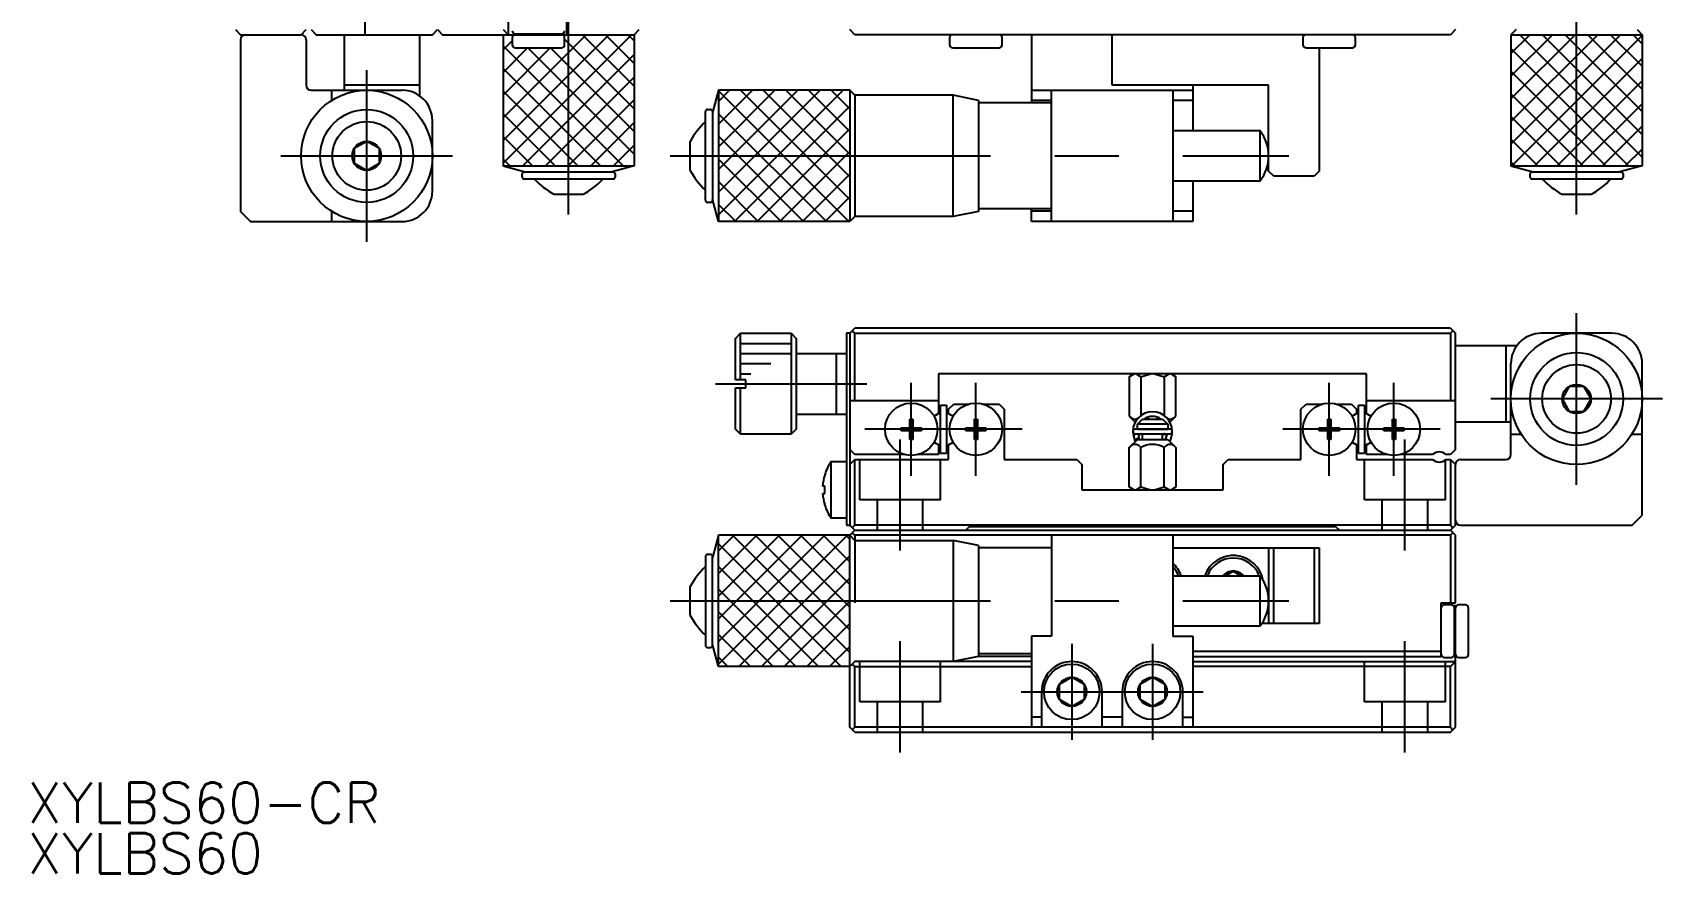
# Model space of a CAD drawing. Extents: x 1 to 306, y 0 to 204.
# Drawn here: x 0.5 to 162, y 0 to 83.3 of the extents above; entities that cross this region are included whole.
import ezdxf

# ---------------------------------------------------------------- set-up
doc = ezdxf.new("R2010")
doc.units = 0
doc.linetypes.add('CENTER', pattern=[50.8, 31.75, -6.35, 6.35, -6.35])
doc.linetypes.add('DASHED', pattern=[19.05, 12.7, -6.35])
doc.layers.get('0').update_dxf_attribs({"linetype": 'CONTINUOUS'})
doc.layers.add('CENTER', color=1, linetype='CENTER')
doc.styles.get("Standard").update_dxf_attribs({"font": 'txt.shx', "height": 3, "bigfont": 'bigfont.shx'})

# ---------------------------------------------------------------- blocks, each defined once
blk = doc.blocks.new('*U5')
at = {"color": 7, "linetype": 'CONTINUOUS'}
blk.add_text('XYLBS60-CR', height=4, dxfattribs=at).set_placement((0, 5))
blk = doc.blocks.new('*U6')
at = {"color": 7, "linetype": 'CONTINUOUS'}
blk.add_text('XYLBS60', height=4, dxfattribs=at).set_placement((0, 0))

msp = doc.modelspace()

# ---------------------------------------------------------------- linework, layer by layer
at = {"color": 7, "linetype": 'CONTINUOUS'}
for p, q in [((47.61, 100.55), (47.61, 83.05)), ((33.41, 91.85), (33.41, 83.05)), ((53.41, 84.45), (53.41, 83.05)), ((20.61, 83.55), (21.11, 83.05)), ((21.11, 83.05), (27.11, 83.05)), ((21.11, 82.55), (21.11, 65.55)), ((27.11, 83.05), (27.61, 83.55)), ((27.61, 82.55), (27.61, 78.05)), ((28.11, 83.55), (28.61, 83.05)), ((28.61, 83.05), (40.11, 83.05)), ((31.36, 83.05), (31.36, 77.55)), ((38.86, 76.98), (38.86, 83.05)), ((40.11, 83.05), (40.61, 83.55)), ((40.61, 83.55), (41.11, 83.05)), ((41.11, 83.05), (60.11, 83.05)), ((47.11, 83.55), (47.61, 83.05)), ((47.11, 83.05), (47.11, 70.05)), ((48.01, 82.75), (48.01, 82.05)), ((48.31, 83.15), (52.91, 83.15)), ((49.06, 83.05), (49.06, 83.15)), ((49.19, 83.05), (49.19, 83.15)), ((50.61, 83.05), (50.61, 83.15)), ((52.03, 83.05), (52.03, 83.15)), ((52.16, 83.05), (52.16, 83.15)), ((52.61, 83.05), (52.61, 83.15)), ((53.11, 83.05), (53.11, 83.22)), ((53.21, 82.05), (53.21, 82.75)), ((60.11, 83.05), (60.61, 83.55)), ((60.11, 83.05), (60.11, 70.05)), ((81.95, 83.05), (81.45, 83.55)), ((140.95, 83.05), (81.95, 83.05)), ((91.35, 82.75), (91.35, 82.05)), ((96.55, 82.05), (96.55, 82.75)), ((99.45, 83.05), (99.45, 76.3)), ((107.45, 78.05), (107.45, 83.05)), ((126.35, 82.75), (126.35, 82.05)), ((131.55, 82.05), (131.55, 82.75)), ((141.45, 83.55), (140.95, 83.05)), ((147.45, 83.55), (146.95, 83.05)), ((146.95, 83.05), (146.95, 70.05)), ((146.95, 83.05), (159.95, 83.05)), ((159.45, 83.55), (159.95, 83.05)), ((159.95, 83.05), (159.95, 70.05)), ((48.31, 81.75), (52.91, 81.75)), ((91.65, 81.75), (96.25, 81.75)), ((126.65, 81.75), (131.25, 81.75)), ((127.95, 81.75), (127.95, 69.55)), ((28.11, 77.55), (37.11, 77.55)), ((30.11, 77.55), (30.11, 76.52)), ((38.86, 78.05), (31.36, 78.05)), ((68.45, 77.55), (67.86, 75.35)), ((81.45, 77.55), (68.45, 77.55)), ((68.45, 77.55), (68.45, 64.55)), ((81.95, 77.05), (81.45, 77.55)), ((81.45, 77.55), (81.45, 64.55)), ((99.45, 77.55), (115.45, 77.55)), ((101.45, 64.55), (101.45, 77.55)), ((122.95, 78.05), (107.45, 78.05)), ((113.45, 77.55), (113.45, 64.55)), ((115.45, 78.05), (115.45, 73.55)), ((122.95, 69.55), (122.95, 78.05)), ((91.7, 77.05), (81.95, 77.05)), ((81.95, 77.05), (81.95, 65.05)), ((94.2, 76.55), (91.7, 77.05)), ((91.7, 65.05), (91.7, 77.05)), ((94.2, 76.55), (94.2, 65.55)), ((101.45, 76.3), (94.2, 76.3)), ((101.45, 76.52), (99.45, 76.52)), ((115.45, 76.52), (113.45, 76.52)), ((40.11, 67.55), (40.11, 74.55)), ((67.16, 66.65), (67.16, 75.45)), ((67.36, 75.65), (67.66, 75.65)), ((67.86, 75.45), (67.86, 66.65)), ((113.45, 73.55), (122.07, 73.55)), ((122.07, 73.55), (122.07, 68.55)), ((33.61, 72.49), (32.36, 71.77)), ((32.36, 71.77), (32.36, 70.32)), ((34.86, 71.77), (33.61, 72.49)), ((34.86, 70.32), (34.86, 71.77)), ((65.65, 69.6), (65.65, 72.49)), ((32.36, 70.32), (33.61, 69.6)), ((33.61, 69.6), (34.86, 70.32)), ((47.11, 70.05), (49.31, 69.46)), ((47.11, 70.05), (60.11, 70.05)), ((49.21, 69.46), (58.01, 69.46)), ((60.11, 70.05), (57.91, 69.46)), ((123.45, 69.05), (122.95, 69.55)), ((127.95, 69.55), (127.45, 69.05)), ((146.95, 70.05), (149.15, 69.46)), ((146.95, 70.05), (159.95, 70.05)), ((149.05, 69.46), (157.85, 69.46)), ((159.95, 70.05), (157.75, 69.46)), ((49.01, 68.96), (49.01, 69.26)), ((58.01, 68.76), (49.21, 68.76)), ((58.21, 69.26), (58.21, 68.96)), ((122.07, 68.55), (113.45, 68.55)), ((115.45, 68.55), (115.45, 64.55)), ((127.45, 69.05), (123.45, 69.05)), ((148.85, 68.96), (148.85, 69.26)), ((157.85, 68.76), (149.05, 68.76)), ((158.05, 69.26), (158.05, 68.96)), ((52.16, 67.25), (55.05, 67.25)), ((67.66, 66.45), (67.36, 66.45)), ((68.45, 64.55), (67.86, 66.75)), ((152.01, 67.25), (154.89, 67.25)), ((21.11, 65.55), (22.11, 64.55)), ((30.11, 65.57), (30.11, 64.55)), ((81.95, 65.05), (81.45, 64.55)), ((91.7, 65.05), (81.95, 65.05)), ((94.2, 65.55), (91.7, 65.05)), ((101.45, 65.8), (94.2, 65.8)), ((99.45, 64.55), (99.45, 65.8)), ((101.45, 65.57), (99.45, 65.57)), ((115.45, 65.57), (113.45, 65.57)), ((22.11, 64.55), (37.11, 64.55)), ((81.45, 64.55), (68.45, 64.55)), ((115.45, 64.55), (99.45, 64.55)), ((70.15, 52.98), (70.65, 53.48)), ((70.65, 48.88), (70.65, 53.48)), ((70.65, 53.48), (75.65, 53.48)), ((75.65, 53.48), (75.65, 43.48)), ((75.65, 53.48), (76.15, 52.98)), ((81.45, 53.48), (81.15, 53.48)), ((81.15, 53.48), (81.15, 34.48)), ((81.45, 53.48), (81.95, 53.98)), ((81.45, 53.48), (81.45, 34.48)), ((81.95, 53.48), (81.7, 53.73)), ((140.95, 53.98), (81.95, 53.98)), ((81.95, 46.78), (81.95, 53.48)), ((81.95, 53.48), (140.95, 53.48)), ((140.95, 53.98), (141.45, 53.48)), ((140.95, 53.48), (141.2, 53.73)), ((140.95, 53.48), (140.95, 46.78)), ((141.45, 41.98), (141.45, 53.48)), ((156.95, 53.48), (149.95, 53.48)), ((70.15, 48.88), (70.15, 52.98)), ((76.15, 52.98), (76.15, 43.98)), ((147.51, 52.23), (141.45, 52.23)), ((146.45, 52.23), (146.45, 44.73)), ((76.15, 51.48), (81.15, 51.48)), ((80.15, 45.48), (80.15, 51.48)), ((146.95, 41.48), (146.95, 50.48)), ((159.95, 35.48), (159.95, 50.48)), ((71.15, 48.88), (70.15, 48.88)), ((71.15, 48.08), (71.15, 48.88)), ((132.65, 49.48), (90.25, 49.48)), ((90.25, 49.48), (90.25, 45.53)), ((109.44, 49.48), (109.14, 49.18)), ((109.14, 49.18), (109.62, 49.48)), ((109.14, 49.18), (109.14, 45.29)), ((109.82, 49.48), (110.3, 49.18)), ((110.3, 49.18), (111.26, 49.48)), ((110.3, 49.18), (110.3, 45.33)), ((111.64, 49.48), (112.61, 49.18)), ((112.61, 49.18), (113.09, 49.48)), ((112.61, 49.18), (112.61, 45.33)), ((113.28, 49.48), (113.76, 49.18)), ((113.76, 49.18), (113.46, 49.48)), ((113.76, 45.29), (113.76, 49.18)), ((132.65, 45.53), (132.65, 49.48)), ((70.15, 43.98), (70.15, 48.08)), ((70.15, 48.08), (71.15, 48.08)), ((70.65, 43.48), (70.65, 48.08)), ((152.73, 48.23), (152.01, 46.98)), ((152.01, 46.98), (152.73, 45.73)), ((154.17, 48.23), (152.73, 48.23)), ((154.89, 46.98), (154.17, 48.23)), ((154.17, 45.73), (154.89, 46.98)), ((76.15, 45.48), (81.15, 45.48)), ((90.25, 46.78), (81.45, 46.78)), ((90.25, 45.53), (90.03, 45.4)), ((90.45, 41.58), (90.45, 46.38)), ((90.45, 46.38), (91.05, 46.38)), ((91.05, 46.38), (91.05, 41.58)), ((91.25, 45.98), (91.75, 46.48)), ((91.25, 45.53), (91.25, 45.98)), ((91.25, 45.53), (91.55, 45.36)), ((91.75, 46.48), (93.24, 46.48)), ((94.66, 46.48), (96.25, 46.48)), ((96.25, 46.48), (96.75, 45.98)), ((96.75, 45.98), (96.75, 40.98)), ((109.14, 45.29), (109.74, 44.69)), ((113.16, 44.69), (113.76, 45.29)), ((126.15, 45.98), (126.65, 46.48)), ((126.15, 40.98), (126.15, 45.98)), ((126.65, 46.48), (128.24, 46.48)), ((129.66, 46.48), (131.15, 46.48)), ((131.15, 46.48), (131.65, 45.98)), ((131.65, 45.53), (131.43, 45.4)), ((131.65, 45.98), (131.65, 45.53)), ((131.85, 41.58), (131.85, 46.38)), ((131.85, 46.38), (132.45, 46.38)), ((132.45, 46.38), (132.45, 41.58)), ((141.45, 46.78), (132.65, 46.78)), ((132.65, 45.53), (132.95, 45.36)), ((152.73, 45.73), (154.17, 45.73)), ((70.65, 43.48), (70.15, 43.98)), ((76.15, 43.98), (75.65, 43.48)), ((86.55, 43.84), (86.55, 44.13)), ((86.55, 44.13), (87.35, 44.13)), ((87.35, 43.84), (86.55, 43.84)), ((87.08, 43.84), (87.08, 44.13)), ((87.41, 44.19), (87.41, 44.98)), ((87.41, 44.98), (87.7, 44.98)), ((87.41, 44.45), (87.7, 44.45)), ((87.41, 42.98), (87.41, 43.78)), ((87.7, 44.98), (87.7, 44.19)), ((87.7, 43.78), (87.7, 42.98)), ((87.76, 44.13), (88.55, 44.13)), ((88.55, 43.84), (87.76, 43.84)), ((88.02, 44.13), (88.02, 43.84)), ((88.55, 44.13), (88.55, 43.84)), ((92.95, 43.84), (92.95, 44.13)), ((92.95, 44.13), (93.75, 44.13)), ((93.75, 43.84), (92.95, 43.84)), ((93.48, 43.84), (93.48, 44.13)), ((93.81, 44.19), (93.81, 44.98)), ((93.81, 44.98), (94.1, 44.98)), ((93.81, 44.45), (94.1, 44.45)), ((93.81, 42.98), (93.81, 43.78)), ((94.1, 44.98), (94.1, 44.19)), ((94.1, 43.78), (94.1, 42.98)), ((94.16, 44.13), (94.95, 44.13)), ((94.95, 43.84), (94.16, 43.84)), ((94.42, 44.13), (94.42, 43.84)), ((94.95, 44.13), (94.95, 43.84)), ((109.5, 43.72), (109.61, 43.21)), ((113.18, 43.98), (109.73, 43.98)), ((109.95, 44.48), (110.45, 44.98)), ((109.95, 43.98), (109.95, 44.48)), ((112.95, 44.48), (109.95, 44.48)), ((109.95, 43.98), (112.95, 43.98)), ((110.45, 44.98), (112.45, 44.98)), ((112.45, 44.98), (112.95, 44.48)), ((112.95, 44.48), (112.95, 43.98)), ((127.95, 43.84), (127.95, 44.13)), ((127.95, 44.13), (128.75, 44.13)), ((128.75, 43.84), (127.95, 43.84)), ((128.48, 43.84), (128.48, 44.13)), ((128.81, 44.19), (128.81, 44.98)), ((128.81, 44.98), (129.1, 44.98)), ((128.81, 44.45), (129.1, 44.45)), ((128.81, 42.98), (128.81, 43.78)), ((129.1, 44.98), (129.1, 44.19)), ((129.1, 43.78), (129.1, 42.98)), ((129.16, 44.13), (129.95, 44.13)), ((129.95, 43.84), (129.16, 43.84)), ((129.42, 44.13), (129.42, 43.84)), ((129.95, 44.13), (129.95, 43.84)), ((134.35, 43.84), (134.35, 44.13)), ((134.35, 44.13), (135.15, 44.13)), ((135.15, 43.84), (134.35, 43.84)), ((134.88, 43.84), (134.88, 44.13)), ((135.21, 44.19), (135.21, 44.98)), ((135.21, 44.98), (135.5, 44.98)), ((135.21, 44.45), (135.5, 44.45)), ((135.21, 42.98), (135.21, 43.78)), ((135.5, 44.98), (135.5, 44.19)), ((135.5, 43.78), (135.5, 42.98)), ((135.56, 44.13), (136.35, 44.13)), ((136.35, 43.84), (135.56, 43.84)), ((135.82, 44.13), (135.82, 43.84)), ((136.35, 44.13), (136.35, 43.84)), ((141.45, 44.73), (146.95, 44.73)), ((75.65, 43.48), (70.65, 43.48)), ((81.95, 41.48), (81.45, 41.98)), ((87.7, 43.51), (87.41, 43.51)), ((87.7, 42.98), (87.41, 42.98)), ((90.25, 42.43), (90.03, 42.56)), ((90.25, 42.43), (90.25, 41.48)), ((91.25, 42.43), (91.55, 42.6)), ((91.25, 40.98), (91.25, 42.43)), ((94.1, 43.51), (93.81, 43.51)), ((94.1, 42.98), (93.81, 42.98)), ((109.14, 42.17), (109.95, 42.98)), ((109.14, 38.28), (109.14, 42.17)), ((109.61, 43.32), (109.6, 43.29)), ((109.6, 43.29), (109.6, 43.25)), ((109.6, 43.25), (109.61, 43.22)), ((109.62, 43.39), (109.61, 43.36)), ((109.61, 43.36), (109.61, 43.32)), ((109.61, 43.22), (109.61, 43.18)), ((109.61, 43.18), (109.61, 43.15)), ((109.61, 43.15), (109.62, 43.11)), ((109.63, 43.46), (109.62, 43.43)), ((109.62, 43.43), (109.62, 43.39)), ((109.62, 43.11), (109.63, 43.08)), ((109.64, 43.5), (109.63, 43.46)), ((109.63, 43.08), (109.65, 43.01)), ((109.66, 43.53), (109.64, 43.5)), ((109.65, 43.01), (109.66, 42.98)), ((109.66, 43.54), (109.66, 43.53)), ((109.66, 42.98), (109.66, 42.98)), ((109.66, 42.98), (109.67, 42.97)), ((109.76, 42.79), (109.66, 42.98)), ((109.67, 42.97), (109.67, 42.97)), ((109.67, 42.97), (109.68, 42.97)), ((109.68, 42.97), (109.68, 42.97)), ((109.68, 42.97), (109.69, 42.97)), ((109.69, 42.97), (109.7, 42.98)), ((109.7, 42.98), (109.71, 42.98)), ((109.71, 42.98), (109.72, 42.98)), ((109.72, 42.98), (109.74, 42.98)), ((109.73, 43.53), (113.18, 43.53)), ((109.74, 42.98), (109.75, 42.99)), ((109.75, 42.99), (109.76, 42.99)), ((109.76, 42.99), (109.8, 43)), ((109.8, 43), (109.83, 43.02)), ((109.83, 43.02), (109.87, 43.03)), ((109.87, 43.03), (109.9, 43.05)), ((109.9, 43.05), (109.94, 43.06)), ((109.94, 43.06), (109.97, 43.08)), ((109.95, 42.98), (112.95, 42.98)), ((109.97, 43.08), (110, 43.1)), ((110, 43.1), (110.01, 43.1)), ((110.01, 43.1), (110.02, 43.11)), ((110.02, 43.11), (110.04, 43.12)), ((110.02, 43.11), (110.02, 43.11)), ((110.04, 43.12), (110.05, 43.12)), ((110.05, 43.13), (110.06, 43.14)), ((110.05, 43.12), (110.05, 43.13)), ((110.06, 43.14), (110.07, 43.14)), ((110.07, 43.14), (110.07, 43.15)), ((110.07, 43.15), (110.08, 43.15)), ((110.08, 43.15), (110.08, 43.16)), ((110.17, 42.98), (110.08, 43.16)), ((110.45, 43.48), (110.17, 43.48)), ((110.3, 38.28), (110.3, 42.17)), ((110.45, 42.98), (110.45, 43.53)), ((112.45, 42.98), (112.45, 43.53)), ((112.45, 43.48), (112.73, 43.48)), ((112.61, 38.28), (112.61, 42.17)), ((112.74, 42.98), (112.94, 43.53)), ((112.95, 42.98), (113.76, 42.17)), ((113.76, 42.17), (113.76, 38.28)), ((129.1, 43.51), (128.81, 43.51)), ((129.1, 42.98), (128.81, 42.98)), ((131.65, 42.43), (131.43, 42.56)), ((131.65, 42.43), (131.65, 40.98)), ((132.65, 42.43), (132.95, 42.6)), ((132.65, 41.48), (132.65, 42.43)), ((135.5, 43.51), (135.21, 43.51)), ((135.5, 42.98), (135.21, 42.98)), ((141.45, 41.98), (140.95, 41.48)), ((146.95, 43.48), (147.97, 43.48)), ((158.93, 43.48), (159.95, 43.48)), ((79.61, 35.18), (79.61, 40.78)), ((79.61, 40.78), (81.15, 40.78)), ((81.45, 40.48), (81.95, 40.98)), ((86.84, 41.48), (81.95, 41.48)), ((81.95, 40.98), (91.25, 40.98)), ((81.95, 34.48), (81.95, 40.98)), ((90.25, 41.48), (88.26, 41.48)), ((91.05, 41.58), (90.45, 41.58)), ((96.75, 40.98), (103.95, 40.98)), ((103.95, 40.98), (104.45, 40.48)), ((104.45, 40.48), (104.45, 37.98)), ((118.45, 40.48), (118.95, 40.98)), ((118.45, 37.98), (118.45, 40.48)), ((118.95, 40.98), (126.15, 40.98)), ((131.65, 40.98), (139.19, 40.98)), ((132.45, 41.58), (131.85, 41.58)), ((134.64, 41.48), (132.65, 41.48)), ((139.19, 41.48), (136.06, 41.48)), ((140.95, 41.48), (140.51, 41.48)), ((140.51, 40.98), (140.95, 40.98)), ((140.95, 40.98), (140.95, 34.48)), ((140.95, 40.98), (141.45, 40.48)), ((141.45, 34.48), (141.45, 40.48)), ((141.95, 40.98), (146.45, 40.98)), ((78.98, 39.48), (78.98, 39.44)), ((78.98, 38.33), (78.78, 38.33)), ((78.78, 37.63), (78.98, 37.63)), ((78.98, 37.63), (78.98, 38.33)), ((104.45, 37.98), (118.45, 37.98)), ((109.44, 37.98), (109.14, 38.28)), ((109.14, 38.28), (109.62, 37.98)), ((109.82, 37.98), (110.3, 38.28)), ((110.3, 38.28), (111.26, 37.98)), ((111.64, 37.98), (112.61, 38.28)), ((112.61, 38.28), (113.09, 37.98)), ((113.28, 37.98), (113.76, 38.28)), ((113.76, 38.28), (113.46, 37.98)), ((78.98, 36.48), (78.98, 36.52)), ((81.15, 35.18), (79.61, 35.18)), ((81.15, 34.48), (81.45, 34.48)), ((81.95, 33.98), (81.45, 34.48)), ((81.45, 33.48), (81.95, 33.98)), ((81.95, 34.48), (81.7, 34.23)), ((140.95, 34.48), (81.95, 34.48)), ((81.95, 33.98), (140.95, 33.98)), ((93.3, 34.33), (92.95, 33.98)), ((129.6, 34.33), (93.3, 34.33)), ((129.95, 33.98), (129.6, 34.33)), ((141.45, 34.48), (140.95, 33.98)), ((140.95, 34.48), (141.2, 34.23)), ((141.45, 33.48), (140.95, 33.98)), ((141.95, 34.48), (158.95, 34.48)), ((158.95, 34.48), (159.95, 35.48)), ((68.45, 33.48), (67.86, 31.28)), ((81.45, 33.48), (68.45, 33.48)), ((68.45, 20.48), (68.45, 33.48)), ((81.45, 14.48), (81.45, 33.48)), ((81.95, 32.98), (81.45, 33.48)), ((81.45, 20.48), (81.45, 33.48)), ((81.95, 33.48), (81.7, 33.73)), ((140.95, 33.48), (81.95, 33.48)), ((81.95, 33.48), (81.95, 26.78)), ((81.95, 32.98), (91.7, 32.98)), ((94.2, 32.48), (91.7, 32.98)), ((91.7, 32.98), (91.7, 20.98)), ((94.2, 32.48), (94.2, 21.48)), ((101.45, 33.48), (101.45, 23.48)), ((113.45, 33.48), (113.45, 23.48)), ((140.95, 33.48), (141.2, 33.73)), ((140.95, 33.48), (140.95, 26.78)), ((141.45, 26.78), (141.45, 33.48)), ((67.16, 31.38), (67.16, 22.58)), ((67.66, 31.58), (67.36, 31.58)), ((67.86, 22.58), (67.86, 31.38)), ((101.45, 32.23), (94.2, 32.23)), ((113.45, 32.23), (127.95, 32.23)), ((122.95, 32.23), (122.95, 24.73)), ((123.45, 24.73), (123.45, 32.23)), ((127.45, 32.23), (127.45, 24.73)), ((127.95, 32.23), (127.95, 24.73)), ((113.45, 29.48), (122.07, 29.48)), ((118.68, 29.48), (119.45, 29.93)), ((119.45, 29.93), (120.22, 29.48)), ((122.07, 29.48), (122.07, 24.48)), ((65.65, 25.54), (65.65, 28.43)), ((140.05, 21.48), (140.05, 26.78)), ((140.05, 26.78), (141.45, 26.78)), ((140.13, 26.48), (140.05, 26.48)), ((141.05, 26.58), (140.35, 26.58)), ((141.45, 26.48), (141.27, 26.48)), ((141.35, 21.68), (141.35, 26.28)), ((141.45, 25.98), (141.35, 25.98)), ((141.45, 14.48), (141.45, 26.48)), ((142.45, 26.58), (141.75, 26.58)), ((142.75, 21.68), (142.75, 26.28)), ((122.07, 24.48), (113.45, 24.48)), ((127.95, 24.73), (122.26, 24.73)), ((141.45, 25.53), (141.35, 25.53)), ((141.45, 25.4), (141.35, 25.4)), ((68.45, 20.48), (67.86, 22.68)), ((101.45, 23.48), (99.45, 23.48)), ((99.45, 23.48), (99.45, 14.48)), ((113.45, 23.48), (115.45, 23.48)), ((115.45, 23.48), (115.45, 14.48)), ((141.45, 23.98), (141.35, 23.98)), ((67.36, 22.38), (67.66, 22.38)), ((94.2, 21.48), (91.7, 20.98)), ((99.45, 21.73), (94.2, 21.73)), ((99.45, 21.48), (94.2, 21.48)), ((140.05, 21.98), (115.45, 21.98)), ((115.45, 21.48), (140.05, 21.48)), ((140.35, 21.38), (141.05, 21.38)), ((141.45, 22.56), (141.35, 22.56)), ((141.45, 22.43), (141.35, 22.43)), ((141.75, 21.38), (142.45, 21.38)), ((81.45, 20.48), (68.45, 20.48)), ((81.95, 20.98), (81.45, 20.48)), ((81.95, 20.48), (81.7, 20.73)), ((99.45, 20.98), (81.95, 20.98)), ((81.95, 14.48), (81.95, 20.48)), ((81.95, 20.48), (99.45, 20.48)), ((103.45, 19.43), (102.2, 18.7)), ((104.7, 18.7), (103.45, 19.43)), ((111.45, 19.43), (110.2, 18.7)), ((112.7, 18.7), (111.45, 19.43)), ((115.45, 20.98), (141.45, 20.98)), ((140.95, 20.48), (115.45, 20.48)), ((140.95, 20.48), (141.45, 20.98)), ((140.95, 14.48), (140.95, 20.48)), ((100.45, 17.98), (100.45, 14.48)), ((102.2, 18.7), (102.2, 17.26)), ((104.7, 17.26), (104.7, 18.7)), ((106.45, 14.48), (106.45, 17.98)), ((108.45, 17.98), (108.45, 14.48)), ((110.2, 18.7), (110.2, 17.26)), ((112.7, 17.26), (112.7, 18.7)), ((114.45, 14.48), (114.45, 17.98)), ((102.2, 17.26), (103.45, 16.54)), ((103.45, 16.54), (104.7, 17.26)), ((110.2, 17.26), (111.45, 16.54)), ((111.45, 16.54), (112.7, 17.26)), ((100.45, 15.48), (99.45, 15.48)), ((108.45, 15.48), (106.45, 15.48)), ((114.45, 15.48), (115.45, 15.48)), ((81.95, 13.98), (81.45, 14.48)), ((81.95, 14.48), (81.7, 14.23)), ((140.95, 14.48), (81.95, 14.48)), ((81.95, 13.98), (140.95, 13.98)), ((140.95, 14.48), (141.2, 14.23)), ((140.95, 13.98), (141.45, 14.48))]:
    msp.add_line(p, q, dxfattribs=at)
at = {"color": 3, "linetype": 'CONTINUOUS'}
for p, q in [((47.11, 74.82), (55.34, 83.05)), ((47.11, 72.57), (57.58, 83.05)), ((47.11, 70.33), (59.83, 83.05)), ((47.11, 81.55), (48.01, 82.45)), ((53.05, 83.01), (53.09, 83.05)), ((60.11, 75.7), (53.21, 82.6)), ((60.11, 77.94), (55, 83.05)), ((60.11, 80.19), (57.25, 83.05)), ((60.11, 82.43), (59.49, 83.05)), ((146.95, 81.19), (148.81, 83.05)), ((146.95, 78.94), (151.06, 83.05)), ((146.95, 76.69), (153.3, 83.05)), ((146.95, 74.45), (155.55, 83.05)), ((146.95, 72.2), (157.79, 83.05)), ((147.04, 70.05), (159.95, 82.96)), ((147.84, 83.05), (159.95, 70.93)), ((150.08, 83.05), (159.95, 73.18)), ((152.33, 83.05), (159.95, 75.43)), ((154.58, 83.05), (159.95, 77.67)), ((156.82, 83.05), (159.95, 79.92)), ((159.07, 83.05), (159.95, 82.16)), ((59.02, 70.05), (47.11, 81.96)), ((47.11, 79.31), (49.55, 81.75)), ((47.11, 77.06), (51.79, 81.75)), ((49.07, 70.05), (60.11, 81.08)), ((60.11, 71.21), (49.57, 81.75)), ((60.11, 73.45), (51.81, 81.75)), ((146.95, 81.69), (158.6, 70.05)), ((56.78, 70.05), (47.11, 79.72)), ((146.95, 79.44), (156.35, 70.05)), ((149.28, 70.05), (159.95, 80.71)), ((51.32, 70.05), (60.11, 78.84)), ((68.45, 76.43), (69.56, 77.55)), ((68.45, 74.19), (71.81, 77.55)), ((68.45, 71.94), (74.05, 77.55)), ((68.45, 69.7), (76.3, 77.55)), ((68.45, 67.45), (78.54, 77.55)), ((68.45, 65.21), (80.79, 77.55)), ((81.45, 66.72), (70.63, 77.55)), ((81.45, 68.97), (72.87, 77.55)), ((81.45, 71.21), (75.12, 77.55)), ((81.45, 73.46), (77.36, 77.55)), ((81.45, 75.7), (79.61, 77.55)), ((151.53, 70.05), (159.95, 78.47)), ((54.53, 70.05), (47.11, 77.47)), ((53.56, 70.05), (60.11, 76.59)), ((81.38, 64.55), (68.45, 77.48)), ((70.03, 64.55), (81.45, 75.97)), ((146.95, 77.2), (154.11, 70.05)), ((153.77, 70.05), (159.95, 76.22)), ((52.29, 70.05), (47.11, 75.22)), ((55.81, 70.05), (60.11, 74.35)), ((79.14, 64.55), (68.45, 75.23)), ((146.95, 74.95), (151.86, 70.05)), ((50.04, 70.05), (47.11, 72.98)), ((76.89, 64.55), (68.45, 72.99)), ((72.28, 64.55), (81.45, 73.72)), ((146.95, 72.71), (149.62, 70.05)), ((156.02, 70.05), (159.95, 73.98)), ((58.05, 70.05), (60.11, 72.1)), ((74.52, 64.55), (81.45, 71.47)), ((158.26, 70.05), (159.95, 71.73)), ((47.8, 70.05), (47.11, 70.73)), ((74.65, 64.55), (68.45, 70.74)), ((146.95, 70.46), (147.37, 70.05)), ((72.4, 64.55), (68.45, 68.5)), ((76.77, 64.55), (81.45, 69.23)), ((70.16, 64.55), (68.45, 66.25)), ((79.01, 64.55), (81.45, 66.98)), ((81.26, 64.55), (81.45, 64.74)), ((70.65, 52.48), (75.65, 52.48)), ((70.65, 51.48), (75.65, 51.48)), ((70.65, 50.48), (73.65, 50.48)), ((70.65, 49.48), (71.65, 49.48)), ((68.45, 31.93), (70, 33.48)), ((68.45, 29.69), (72.25, 33.48)), ((68.45, 27.44), (74.49, 33.48)), ((68.45, 25.2), (76.74, 33.48)), ((68.45, 22.95), (78.98, 33.48)), ((68.45, 20.71), (81.23, 33.48)), ((80.6, 20.48), (68.45, 32.63)), ((81.45, 21.87), (69.84, 33.48)), ((81.45, 24.12), (72.09, 33.48)), ((81.45, 26.36), (74.33, 33.48)), ((81.45, 28.61), (76.58, 33.48)), ((81.45, 30.85), (78.82, 33.48)), ((81.45, 33.1), (81.07, 33.48)), ((70.47, 20.48), (81.45, 31.46)), ((78.35, 20.48), (68.45, 30.38)), ((72.72, 20.48), (81.45, 29.22)), ((76.11, 20.48), (68.45, 28.14)), ((73.86, 20.48), (68.45, 25.89)), ((74.96, 20.48), (81.45, 26.97)), ((77.21, 20.48), (81.45, 24.73)), ((71.62, 20.48), (68.45, 23.65)), ((69.37, 20.48), (68.45, 21.4)), ((79.45, 20.48), (81.45, 22.48))]:
    msp.add_line(p, q, dxfattribs=at)
at = {"color": 3, "linetype": 'DASHED'}
for p, q in [((82.45, 36.98), (82.45, 40.98)), ((90.45, 36.98), (90.45, 40.98)), ((132.45, 36.98), (132.45, 40.98)), ((140.45, 36.98), (140.45, 40.93)), ((90.45, 36.98), (82.45, 36.98)), ((84.2, 33.98), (84.2, 36.98)), ((88.7, 33.98), (88.7, 36.98)), ((140.45, 36.98), (132.45, 36.98)), ((134.2, 33.98), (134.2, 36.98)), ((138.7, 33.98), (138.7, 36.98)), ((82.45, 16.98), (82.45, 20.98)), ((90.45, 16.98), (90.45, 20.98)), ((132.45, 16.98), (132.45, 20.98)), ((140.45, 16.98), (140.45, 20.98)), ((90.45, 16.98), (82.45, 16.98)), ((84.2, 13.98), (84.2, 16.98)), ((88.7, 13.98), (88.7, 16.98)), ((140.45, 16.98), (132.45, 16.98)), ((134.2, 13.98), (134.2, 16.98)), ((138.7, 13.98), (138.7, 16.98))]:
    msp.add_line(p, q, dxfattribs=at)
at = {"color": 7, "linetype": 'CONTINUOUS'}
for centre, radius in [((33.61, 71.05), 6.5), ((33.61, 71.05), 4.6), ((33.61, 71.05), 3.4), ((33.61, 71.05), 1.44), ((153.45, 46.98), 6.5), ((153.45, 46.98), 4.6), ((153.45, 46.98), 3.4), ((153.45, 46.98), 1.44), ((87.55, 43.98), 2.6), ((93.95, 43.98), 2.6), ((128.95, 43.98), 2.6), ((135.35, 43.98), 2.6), ((103.45, 17.98), 2.75), ((103.45, 17.98), 1.44), ((111.45, 17.98), 2.75), ((111.45, 17.98), 1.44)]:
    msp.add_circle(centre, radius, dxfattribs=at)
for centre, radius, start, end in [((21.61, 82.55), 0.5, 90, 180), ((27.11, 82.55), 0.5, 0, 90), ((48.31, 83.45), 0.3, 180, 270), ((48.31, 82.75), 0.3, 90, 180), ((52.91, 83.45), 0.3, 270, 0), ((52.91, 82.75), 0.3, 0, 90), ((91.65, 82.75), 0.3, 90, 180), ((96.25, 82.75), 0.3, 0, 90), ((126.65, 82.75), 0.3, 90, 180), ((131.25, 82.75), 0.3, 0, 90), ((48.31, 82.05), 0.3, 180, 270), ((52.91, 82.05), 0.3, 270, 0), ((91.65, 82.05), 0.3, 180, 270), ((96.25, 82.05), 0.3, 270, 0), ((126.65, 82.05), 0.3, 180, 270), ((131.25, 82.05), 0.3, 270, 0), ((28.11, 78.05), 0.5, 180, 270), ((37.11, 74.55), 3, 360, 90), ((72.55, 68.73), 7.85, 133.2792, 151.3848), ((67.36, 75.45), 0.2, 90, 180), ((67.66, 75.45), 0.2, 0, 90), ((118.95, 71.05), 4, 321.3178, 38.6822), ((49.21, 69.26), 0.2, 90, 180), ((58.01, 69.26), 0.2, 360, 90), ((72.55, 73.36), 7.85, 208.6152, 226.7208), ((149.05, 69.26), 0.2, 90, 180), ((157.85, 69.26), 0.2, 360, 90), ((49.21, 68.96), 0.2, 180, 270), ((55.93, 74.14), 7.85, 223.2792, 241.3848), ((51.29, 74.14), 7.85, 298.6152, 316.7208), ((58.01, 68.96), 0.2, 270, 0), ((149.05, 68.96), 0.2, 180, 270), ((155.77, 74.14), 7.85, 223.2792, 241.3848), ((151.13, 74.14), 7.85, 298.6152, 316.7208), ((157.85, 68.96), 0.2, 270, 0), ((37.11, 67.55), 3, 270, 360), ((67.36, 66.65), 0.2, 180, 270), ((67.66, 66.65), 0.2, 270, 360), ((149.95, 50.48), 3, 90, 180), ((156.95, 50.48), 3, 0, 90), ((90.75, 43.98), 1.59, 100.8931, 126.1973), ((90.87, 43.87), 1.75, 118.6217, 127.006), ((90.75, 43.98), 1.59, 53.8027, 79.1069), ((90.64, 43.87), 1.75, 52.9941, 58.6215), ((110.18, 46.32), 1.46, 225.3873, 239.1199), ((111.45, 43.76), 1.95, 0.7771, 179.2567), ((111.45, 43.76), 1.5, 54.7293, 125.2707), ((112.72, 46.32), 1.46, 300.8801, 314.6114), ((132.15, 43.98), 1.59, 100.8931, 126.1973), ((132.27, 43.87), 1.75, 118.6217, 127.006), ((132.15, 43.98), 1.59, 53.8027, 79.1069), ((132.04, 43.87), 1.75, 52.9941, 58.6215), ((87.35, 44.19), 0.06, 270, 0), ((87.35, 43.78), 0.06, 0, 90), ((87.76, 44.19), 0.06, 180, 270), ((87.76, 43.78), 0.06, 90, 180), ((93.75, 44.19), 0.06, 270, 0), ((93.75, 43.78), 0.06, 0, 90), ((94.16, 44.19), 0.06, 180, 270), ((94.16, 43.78), 0.06, 90, 180), ((109.72, 45.54), 0.554, 238.717, 300.9074), ((109.73, 43.76), 0.225, 90, 270), ((111.45, 47.29), 2.31, 252.5763, 287.4358), ((113.18, 45.54), 0.554, 239.0616, 301.283), ((111.45, 43.76), 1.95, 330.2431, 359.2186), ((113.18, 43.76), 0.225, 270, 90), ((128.75, 44.19), 0.06, 270, 0), ((128.75, 43.78), 0.06, 0, 90), ((129.16, 44.19), 0.06, 180, 270), ((129.16, 43.78), 0.06, 90, 180), ((135.15, 44.19), 0.06, 270, 0), ((135.15, 43.78), 0.06, 0, 90), ((135.56, 44.19), 0.06, 180, 270), ((135.56, 43.78), 0.06, 90, 180), ((90.75, 43.98), 1.59, 233.8027, 259.1069), ((90.87, 44.1), 1.75, 232.994, 241.3783), ((90.75, 43.98), 1.59, 280.8931, 306.1973), ((90.64, 44.1), 1.75, 301.3785, 307.0059), ((110.18, 41.15), 1.46, 120.8801, 134.6127), ((109.72, 41.93), 0.554, 59.0926, 121.283), ((109.29, 41.2), 1.4, 44.1651, 59.4703), ((110.33, 43.26), 0.271, 89.2271, 203.1859), ((111.45, 40.17), 2.31, 60.0163, 119.9837), ((112.57, 43.26), 0.274, 5.3497, 90.3701), ((113.61, 41.2), 1.4, 120.5297, 135.8349), ((113.18, 41.93), 0.554, 58.717, 120.9074), ((112.72, 41.15), 1.46, 45.3861, 59.1199), ((112.72, 41.15), 1.46, 44.6127, 44.6139), ((132.15, 43.98), 1.59, 233.8027, 259.1069), ((132.27, 44.1), 1.75, 232.994, 241.3783), ((132.15, 43.98), 1.59, 280.8931, 306.1973), ((132.04, 44.1), 1.75, 301.3785, 307.0059), ((83.75, 37.98), 5, 145.9442, 162.5424), ((139.85, 40.73), 1, 48.5904, 131.4096), ((139.85, 41.73), 1, 228.5904, 311.4096), ((141.95, 40.48), 0.5, 90, 180), ((146.45, 41.48), 0.5, 270, 0), ((83.75, 37.98), 4.99, 162.9961, 175.9761), ((83.75, 37.98), 4.99, 184.0239, 197.0039), ((83.75, 37.98), 5, 197.4576, 214.0558), ((141.95, 34.98), 0.5, 180, 270), ((67.36, 31.38), 0.2, 90, 180), ((67.66, 31.38), 0.2, 0, 90), ((111.45, 28.48), 3, 19.4712, 48.1897), ((119.45, 28.48), 3, 9.8815, 160.5288), ((119.45, 28.48), 2.75, 21.3237, 158.6763), ((72.55, 24.66), 7.85, 133.2792, 151.3848), ((111.45, 28.48), 2.75, 21.3237, 43.3417), ((119.45, 28.48), 1.44, 43.8538, 136.1462), ((118.95, 26.98), 4, 321.3178, 38.6822), ((140.35, 26.28), 0.3, 90, 180), ((141.05, 26.28), 0.3, 0, 90), ((141.75, 26.28), 0.3, 90, 180), ((142.45, 26.28), 0.3, 360, 90), ((72.55, 29.3), 7.85, 208.6152, 226.7208), ((67.36, 22.58), 0.2, 180, 270), ((67.66, 22.58), 0.2, 270, 360), ((140.35, 21.68), 0.3, 180, 270), ((141.05, 21.68), 0.3, 270, 0), ((141.75, 21.68), 0.3, 180, 270), ((142.45, 21.68), 0.3, 270, 0), ((103.45, 17.98), 3, 0, 180), ((111.45, 17.98), 3, 0, 180)]:
    msp.add_arc(centre, radius, start, end, dxfattribs=at)
at = {"layer": 'CENTER', "color": 1, "linetype": 'CENTER'}
for p, q in [((153.45, 65.26), (153.45, 126.55)), ((53.61, 65.26), (53.61, 84.81)), ((33.61, 62.55), (33.61, 79.55)), ((25.11, 71.05), (42.11, 71.05)), ((63.66, 71.05), (124.95, 71.05)), ((153.45, 38.48), (153.45, 55.48)), ((68.15, 48.48), (83.15, 48.48)), ((87.55, 39.38), (87.55, 48.58)), ((93.95, 39.38), (93.95, 48.58)), ((128.95, 39.38), (128.95, 48.58)), ((135.35, 39.38), (135.35, 48.58)), ((161.95, 46.98), (144.95, 46.98)), ((98.55, 43.98), (82.95, 43.98)), ((139.95, 43.98), (124.35, 43.98)), ((86.45, 31.98), (86.45, 42.98)), ((136.45, 31.98), (136.45, 42.98)), ((63.66, 26.98), (124.95, 26.98)), ((86.45, 11.98), (86.45, 22.98)), ((103.45, 22.73), (103.45, 13.23)), ((111.45, 22.73), (111.45, 13.23)), ((136.45, 11.98), (136.45, 22.98)), ((98.45, 17.98), (116.45, 17.98))]:
    msp.add_line(p, q, dxfattribs=at)

# ---------------------------------------------------------------- block references
at = {"color": 7, "linetype": 'CONTINUOUS'}
for name in ['*U5', '*U6']:
    msp.add_blockref(name, (0, 0), dxfattribs=at)

doc.saveas('drawing.dxf')
